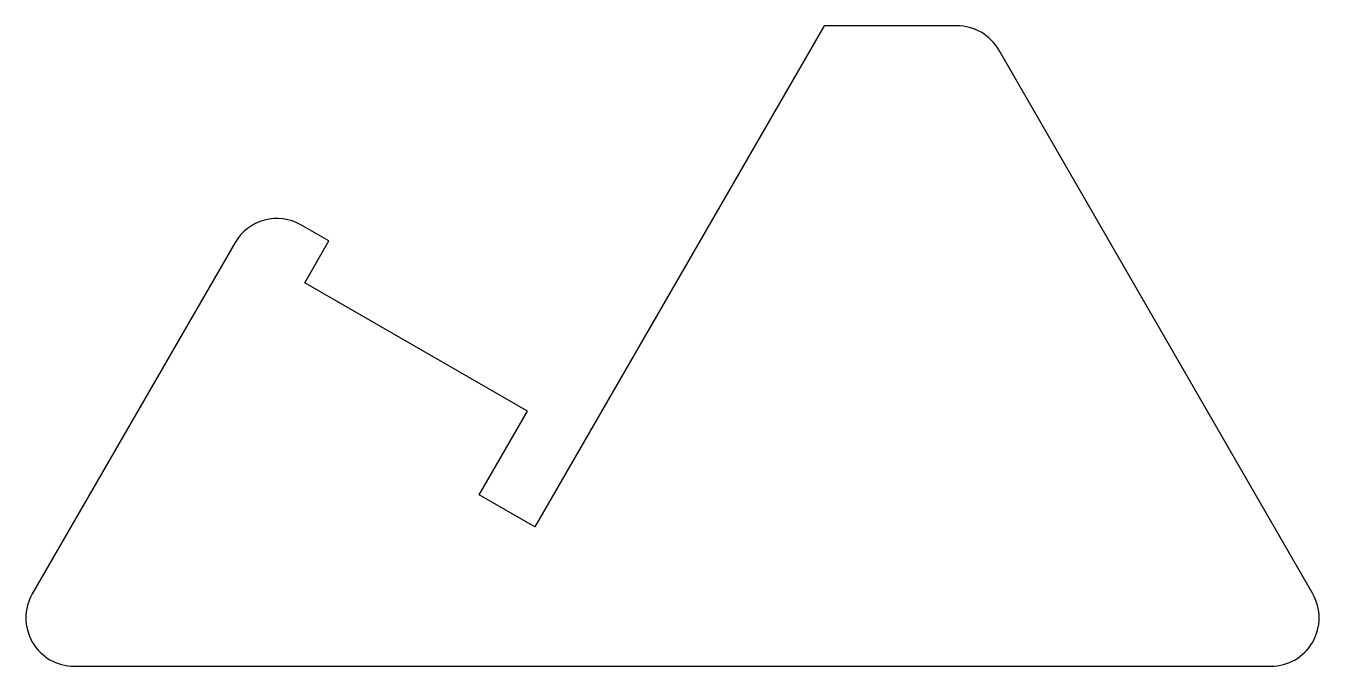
# Model space of a CAD drawing. Header units: millimetres. Extents: x 2.2 to 82.7, y 0 to 39.8.
import ezdxf

# ---------------------------------------------------------------- set-up
doc = ezdxf.new("R2010")
doc.units = ezdxf.units.MM
doc.layers.get('0').update_dxf_attribs({"linetype": 'CONTINUOUS'})

msp = doc.modelspace()

# ---------------------------------------------------------------- linework, layer by layer
msp.add_lwpolyline([(62.734, 38.337, 0.267949), (60.135, 39.837), (51.868, 39.837), (33.868, 8.66), (30.403, 10.66), (33.403, 15.856), (19.547, 23.856), (21.047, 26.454), (19.315, 27.454, 0.414214), (15.217, 26.356), (2.598, 4.5, 0.57735), (5.196, 0), (79.671, 0, 0.57735), (82.269, 4.5)], format="xyb", close=True)

doc.saveas('drawing.dxf')
